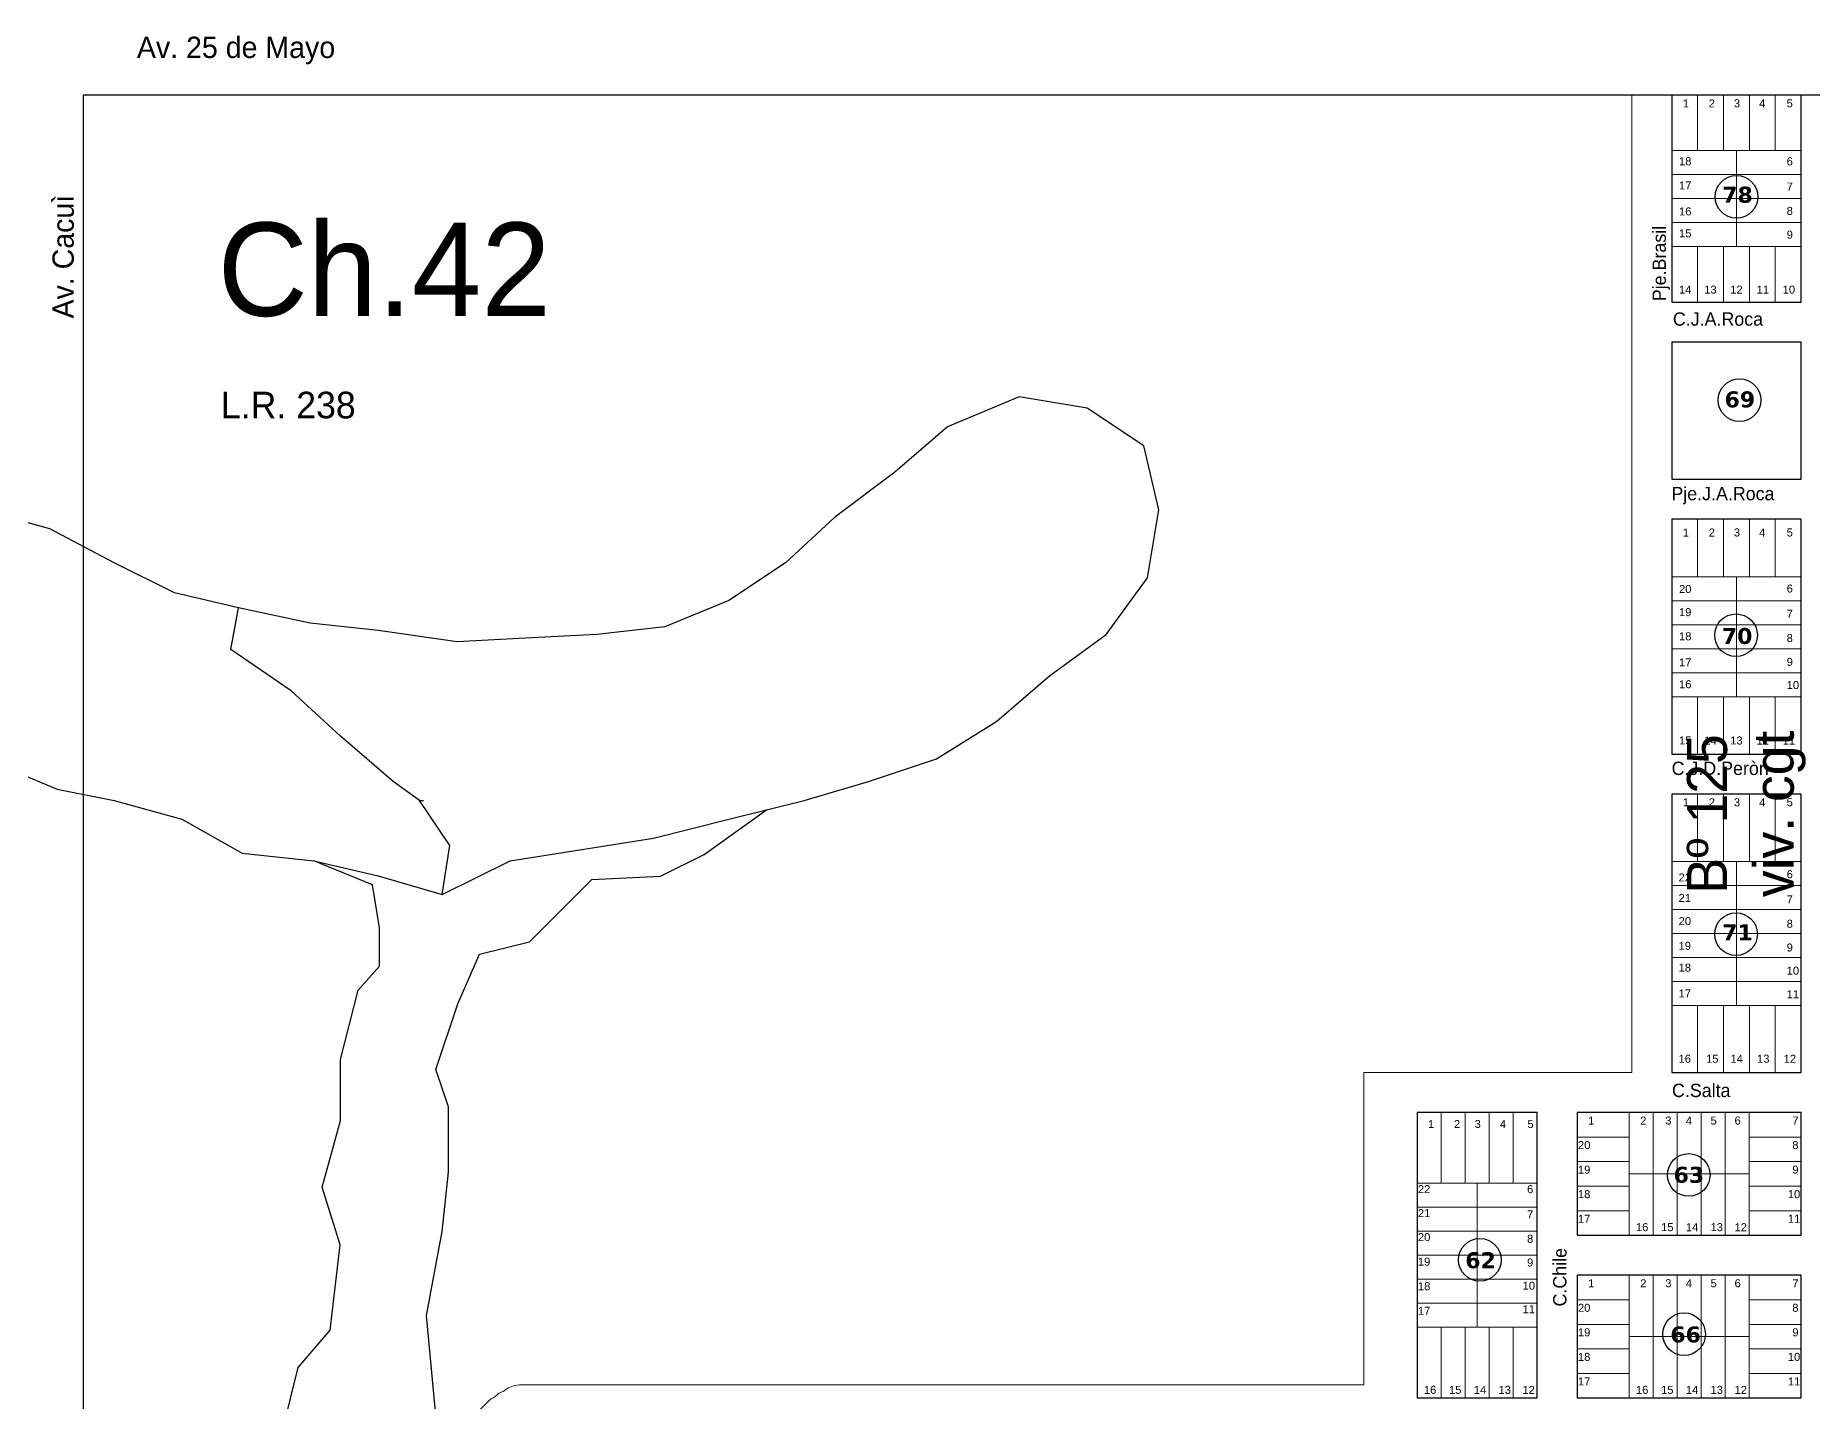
# Model space of a CAD drawing. Header units: millimetres. Extents: x 0 to 6558, y 60 to 10727.
# Drawn here: x 1182 to 1848, y 7910 to 8422 of the extents above; entities that cross this region are included whole.
import ezdxf

# ---------------------------------------------------------------- set-up
doc = ezdxf.new("R2010")
doc.units = ezdxf.units.MM
for name, color, linetype, lineweight in [('0 LAGUNA', 140, 'Continuous', 30), ('0 NOMBRE DE BARRIOS', 251, 'Continuous', 35), ('0 N° CHACRAS', 253, 'Continuous', 35), ('0 N° DE PARCELA', 255, 'Continuous', 25), ('0 SIG - PARCELAS', 252, 'Continuous', 18)]:
    doc.layers.add(name, color=color, linetype=linetype, lineweight=lineweight)
for name, color, linetype in [('0 NOMBRE DE CALLES', 255, 'Continuous'), ('0 N° DE MANZANA', 255, 'Continuous'), ('0 Nº DE LOTE', 251, 'Continuous'), ('0 SIG - CHACRAS', 253, 'Continuous'), ('0 SIG - MANZANAS', 253, 'Continuous')]:
    doc.layers.add(name, color=color, linetype=linetype)
doc.styles.get("Standard").update_dxf_attribs({"font": 'arial.ttf'})
doc.styles.add('STYLE1', font='arial.ttf')

msp = doc.modelspace()

# ---------------------------------------------------------------- linework, layer by layer
at = {"layer": '0 LAGUNA'}
for points in [[(1334.524, 8100.307), (1359.979, 8113.034), (1386.848, 8117.277), (1413.716, 8121.519), (1441.999, 8128.59), (1470.282, 8135.66), (1494.322, 8142.731), (1519.777, 8151.216), (1542.403, 8165.357), (1562.201, 8182.327), (1583.413, 8197.883), (1598.969, 8219.095), (1603.211, 8244.549), (1597.555, 8268.59), (1576.343, 8282.731), (1550.888, 8286.973), (1524.019, 8275.66), (1504.221, 8258.691), (1481.595, 8241.721), (1463.211, 8224.751), (1441.999, 8210.61), (1417.959, 8200.711), (1392.504, 8197.883), (1365.635, 8196.468), (1340.181, 8195.054), (1310.484, 8199.297), (1285.029, 8202.125), (1258.161, 8207.782), (1234.12, 8213.438), (1211.494, 8224.751), (1187.387, 8237.479), (1161.592, 8244.569)], [(1326.039, 8135.66), (1316.14, 8142.731), (1296.343, 8159.701), (1277.959, 8176.67), (1255.332, 8192.226), (1258.161, 8207.782), (1234.12, 8213.438), (1211.494, 8224.751), (1187.387, 8237.479), (1108.5, 8259.161)], [(1166.175, 8149.802), (1190.215, 8139.903), (1211.494, 8135.66), (1236.949, 8128.59), (1259.575, 8115.862), (1286.444, 8113.034), (1310.484, 8107.378), (1334.524, 8100.307), (1337.353, 8118.691), (1326.039, 8135.66), (1327.454, 8135.66)], [(1330.282, 7824.549), (1325.183, 7847.915), (1324.014, 7867.769), (1332.195, 7905.143), (1328.689, 7942.517), (1334.532, 7974.051), (1336.869, 7996.242), (1336.869, 8020.768), (1332.195, 8034.783), (1340.375, 8059.31), (1348.556, 8077.997), (1367.254, 8082.668), (1390.628, 8106.027), (1416.338, 8107.195), (1432.699, 8115.37), (1456.14, 8132.125)], [(1282.201, 7851.418), (1274.768, 7899.834), (1280.577, 7923.048), (1292.538, 7937.045), (1296.307, 7968.978), (1289.49, 7990.656), (1293.147, 8003.765), (1296.457, 8015.63), (1296.457, 8038.477), (1303.045, 8064.479), (1311.004, 8073.505), (1311.004, 8087.82), (1308.433, 8103.938), (1286.444, 8113.034)]]:
    msp.add_lwpolyline(points, dxfattribs=at)
at = {"layer": '0 N° DE MANZANA'}
for centre in [(1819.729, 8361.917), (1820.86, 8285.7), (1819.569, 8197.543), (1819.564, 8085.49), (1801.839, 7995.2), (1723.538, 7963.38), (1800.082, 7935.537)]:
    msp.add_circle(centre, 8, dxfattribs=at)
at = {"layer": '0 SIG - CHACRAS'}
msp.add_lwpolyline([(1199.979, 7425.105), (2179.979, 7425.105), (2179.979, 8400.105), (1199.979, 8400.105)], close=True, dxfattribs=at)
at = {"layer": '0 SIG - MANZANAS'}
for points in [[(1843.979, 8400.105), (1795.479, 8400.105), (1795.479, 8322.425), (1843.979, 8322.425)], [(1795.479, 8256.105), (1843.979, 8256.105), (1843.979, 8307.425), (1795.479, 8307.425)], [(1795.479, 8152.935), (1843.979, 8152.935), (1843.979, 8241.105), (1795.479, 8241.105)], [(1795.479, 8033.605), (1843.979, 8033.605), (1843.979, 8137.935), (1795.479, 8137.935)], [(1744.979, 8018.605), (1699.979, 8018.605), (1699.979, 7911.605), (1744.979, 7911.605)], [(1759.979, 7972.605), (1843.979, 7972.605), (1843.979, 8018.605), (1759.979, 8018.605)], [(1759.979, 7911.605), (1843.979, 7911.605), (1843.979, 7957.605), (1759.979, 7957.605)]]:
    msp.add_lwpolyline(points, close=True, dxfattribs=at)
at = {"layer": '0 SIG - PARCELAS'}
msp.add_lwpolyline([(1199.979, 8400.105), (1780.479, 8400.105), (1780.479, 8033.605), (1679.979, 8033.605), (1679.979, 7916.535), (1364.049, 7916.535, 0.1389347), (1358.749, 7915.033, 0.041148), (1357.413, 7914.049, 0.0355519), (1355.795, 7913.394, -0.1251062), (1352.808, 7911.262), (1348.081, 7906.67), (1344.799, 7905.686), (1344.799, 7905.105), (1199.979, 7905.105), (1199.979, 8400.105)], format="xyb", close=True, dxfattribs=at)
msp.add_lwpolyline([(1780.479, 8400.105), (1780.479, 8033.605), (1679.979, 8033.605), (1679.979, 7916.535)], dxfattribs=at)
for points in [[(1795.479, 8379.265), (1805.179, 8379.265), (1805.179, 8400.105), (1795.479, 8400.105)], [(1805.179, 8379.265), (1814.879, 8379.265), (1814.879, 8400.105), (1805.179, 8400.105)], [(1814.879, 8379.265), (1824.579, 8379.265), (1824.579, 8400.105), (1814.879, 8400.105)], [(1824.579, 8379.265), (1834.279, 8379.265), (1834.279, 8400.105), (1824.579, 8400.105)], [(1834.279, 8379.265), (1843.979, 8379.265), (1843.979, 8400.105), (1834.279, 8400.105)], [(1795.479, 8370.265), (1819.729, 8370.265), (1819.729, 8379.265), (1795.479, 8379.265)], [(1819.729, 8370.265), (1843.979, 8370.265), (1843.979, 8379.265), (1819.729, 8379.265)], [(1795.479, 8361.265), (1819.729, 8361.265), (1819.729, 8370.265), (1795.479, 8370.265)], [(1819.729, 8361.265), (1843.979, 8361.265), (1843.979, 8370.265), (1819.729, 8370.265)], [(1795.479, 8352.265), (1819.729, 8352.265), (1819.729, 8361.265), (1795.479, 8361.265)], [(1819.729, 8352.265), (1843.979, 8352.265), (1843.979, 8361.265), (1819.729, 8361.265)], [(1795.479, 8343.265), (1819.729, 8343.265), (1819.729, 8352.265), (1795.479, 8352.265)], [(1819.729, 8343.265), (1843.979, 8343.265), (1843.979, 8352.265), (1819.729, 8352.265)], [(1795.479, 8322.425), (1805.179, 8322.425), (1805.179, 8343.265), (1795.479, 8343.265)], [(1805.179, 8322.425), (1814.879, 8322.425), (1814.879, 8343.265), (1805.179, 8343.265)], [(1814.879, 8322.425), (1824.579, 8322.425), (1824.579, 8343.265), (1814.879, 8343.265)], [(1824.579, 8322.425), (1834.279, 8322.425), (1834.279, 8343.265), (1824.579, 8343.265)], [(1834.279, 8322.425), (1843.979, 8322.425), (1843.979, 8343.265), (1834.279, 8343.265)], [(1795.479, 8219.515), (1805.179, 8219.515), (1805.179, 8241.105), (1795.479, 8241.105)], [(1805.179, 8219.515), (1814.879, 8219.515), (1814.879, 8241.105), (1805.179, 8241.105)], [(1814.879, 8219.515), (1824.579, 8219.515), (1824.579, 8241.105), (1814.879, 8241.105)], [(1824.579, 8219.515), (1834.279, 8219.515), (1834.279, 8241.105), (1824.579, 8241.105)], [(1834.279, 8219.515), (1843.979, 8219.515), (1843.979, 8241.105), (1834.279, 8241.105)], [(1795.479, 8210.515), (1819.729, 8210.515), (1819.729, 8219.515), (1795.479, 8219.515)], [(1819.729, 8210.515), (1843.979, 8210.515), (1843.979, 8219.515), (1819.729, 8219.515)], [(1795.479, 8201.515), (1819.729, 8201.515), (1819.729, 8210.515), (1795.479, 8210.515)], [(1819.729, 8201.515), (1843.979, 8201.515), (1843.979, 8210.515), (1819.729, 8210.515)], [(1795.479, 8192.515), (1819.729, 8192.515), (1819.729, 8201.515), (1795.479, 8201.515)], [(1819.729, 8192.515), (1843.979, 8192.515), (1843.979, 8201.515), (1819.729, 8201.515)], [(1795.479, 8183.515), (1819.729, 8183.515), (1819.729, 8192.515), (1795.479, 8192.515)], [(1819.729, 8183.515), (1843.979, 8183.515), (1843.979, 8192.515), (1819.729, 8192.515)], [(1795.479, 8174.515), (1819.729, 8174.515), (1819.729, 8183.515), (1795.479, 8183.515)], [(1819.729, 8174.515), (1843.979, 8174.515), (1843.979, 8183.515), (1819.729, 8183.515)], [(1795.479, 8152.935), (1805.179, 8152.935), (1805.179, 8174.515), (1795.479, 8174.515)], [(1805.179, 8152.935), (1814.879, 8152.935), (1814.879, 8174.515), (1805.179, 8174.515)], [(1814.879, 8152.935), (1824.579, 8152.935), (1824.579, 8174.515), (1814.879, 8174.515)], [(1824.579, 8152.935), (1834.279, 8152.935), (1834.279, 8174.515), (1824.579, 8174.515)], [(1834.279, 8152.935), (1843.979, 8152.935), (1843.979, 8174.515), (1834.279, 8174.515)], [(1795.479, 8112.765), (1805.179, 8112.765), (1805.179, 8137.935), (1795.479, 8137.935)], [(1805.179, 8112.765), (1814.879, 8112.765), (1814.879, 8137.935), (1805.179, 8137.935)], [(1814.879, 8112.765), (1824.579, 8112.765), (1824.579, 8137.935), (1814.879, 8137.935)], [(1824.579, 8112.765), (1834.279, 8112.765), (1834.279, 8137.935), (1824.579, 8137.935)], [(1834.279, 8112.765), (1843.979, 8112.765), (1843.979, 8137.935), (1834.279, 8137.935)], [(1795.479, 8103.765), (1819.729, 8103.765), (1819.729, 8112.765), (1795.479, 8112.765)], [(1819.729, 8103.765), (1843.979, 8103.765), (1843.979, 8112.765), (1819.729, 8112.765)], [(1795.479, 8094.765), (1819.729, 8094.765), (1819.729, 8103.765), (1795.479, 8103.765)], [(1819.729, 8094.765), (1843.979, 8094.765), (1843.979, 8103.765), (1819.729, 8103.765)], [(1795.479, 8085.765), (1819.729, 8085.765), (1819.729, 8094.765), (1795.479, 8094.765)], [(1819.729, 8085.765), (1843.979, 8085.765), (1843.979, 8094.765), (1819.729, 8094.765)], [(1795.479, 8076.765), (1819.729, 8076.765), (1819.729, 8085.765), (1795.479, 8085.765)], [(1819.729, 8076.765), (1843.979, 8076.765), (1843.979, 8085.765), (1819.729, 8085.765)], [(1795.479, 8067.765), (1819.729, 8067.765), (1819.729, 8076.765), (1795.479, 8076.765)], [(1819.729, 8067.765), (1843.979, 8067.765), (1843.979, 8076.765), (1819.729, 8076.765)], [(1795.479, 8058.765), (1819.729, 8058.765), (1819.729, 8067.765), (1795.479, 8067.765)], [(1819.729, 8058.765), (1843.979, 8058.765), (1843.979, 8067.765), (1819.729, 8067.765)], [(1795.479, 8033.605), (1805.179, 8033.605), (1805.179, 8058.765), (1795.479, 8058.765)], [(1805.179, 8033.605), (1814.879, 8033.605), (1814.879, 8058.765), (1805.179, 8058.765)], [(1814.879, 8033.605), (1824.579, 8033.605), (1824.579, 8058.765), (1814.879, 8058.765)], [(1824.579, 8033.605), (1834.279, 8033.605), (1834.279, 8058.765), (1824.579, 8058.765)], [(1834.279, 8033.605), (1843.979, 8033.605), (1843.979, 8058.765), (1834.279, 8058.765)], [(1699.979, 7992.105), (1708.979, 7992.105), (1708.979, 8018.605), (1699.979, 8018.605)], [(1708.979, 7992.105), (1717.979, 7992.105), (1717.979, 8018.605), (1708.979, 8018.605)], [(1717.979, 7992.105), (1726.979, 7992.105), (1726.979, 8018.605), (1717.979, 8018.605)], [(1726.979, 7992.105), (1735.979, 7992.105), (1735.979, 8018.605), (1726.979, 8018.605)], [(1735.979, 7992.105), (1744.979, 7992.105), (1744.979, 8018.605), (1735.979, 8018.605)], [(1759.979, 8009.405), (1779.479, 8009.405), (1779.479, 8018.605), (1759.979, 8018.605)], [(1779.479, 7995.605), (1788.479, 7995.605), (1788.479, 8018.605), (1779.479, 8018.605)], [(1788.479, 7995.605), (1797.479, 7995.605), (1797.479, 8018.605), (1788.479, 8018.605)], [(1797.479, 7995.605), (1806.479, 7995.605), (1806.479, 8018.605), (1797.479, 8018.605)], [(1806.479, 7995.605), (1815.479, 7995.605), (1815.479, 8018.605), (1806.479, 8018.605)], [(1815.479, 7995.605), (1824.479, 7995.605), (1824.479, 8018.605), (1815.479, 8018.605)], [(1824.479, 8009.405), (1843.979, 8009.405), (1843.979, 8018.605), (1824.479, 8018.605)], [(1759.979, 8000.205), (1779.479, 8000.205), (1779.479, 8009.405), (1759.979, 8009.405)], [(1824.479, 8000.205), (1843.979, 8000.205), (1843.979, 8009.405), (1824.479, 8009.405)], [(1759.979, 7991.005), (1779.479, 7991.005), (1779.479, 8000.205), (1759.979, 8000.205)], [(1779.479, 7972.605), (1788.479, 7972.605), (1788.479, 7995.605), (1779.479, 7995.605)], [(1788.479, 7972.605), (1797.479, 7972.605), (1797.479, 7995.605), (1788.479, 7995.605)], [(1797.479, 7972.605), (1806.479, 7972.605), (1806.479, 7995.605), (1797.479, 7995.605)], [(1806.479, 7972.605), (1815.479, 7972.605), (1815.479, 7995.605), (1806.479, 7995.605)], [(1815.479, 7972.605), (1824.479, 7972.605), (1824.479, 7995.605), (1815.479, 7995.605)], [(1824.479, 7991.005), (1843.979, 7991.005), (1843.979, 8000.205), (1824.479, 8000.205)], [(1699.979, 7983.105), (1722.479, 7983.105), (1722.479, 7992.105), (1699.979, 7992.105)], [(1722.479, 7983.105), (1744.979, 7983.105), (1744.979, 7992.105), (1722.479, 7992.105)], [(1759.979, 7981.805), (1779.479, 7981.805), (1779.479, 7991.005), (1759.979, 7991.005)], [(1824.479, 7981.805), (1843.979, 7981.805), (1843.979, 7991.005), (1824.479, 7991.005)], [(1699.979, 7974.105), (1722.479, 7974.105), (1722.479, 7983.105), (1699.979, 7983.105)], [(1722.479, 7974.105), (1744.979, 7974.105), (1744.979, 7983.105), (1722.479, 7983.105)], [(1759.979, 7972.605), (1779.479, 7972.605), (1779.479, 7981.805), (1759.979, 7981.805)], [(1824.479, 7972.605), (1843.979, 7972.605), (1843.979, 7981.805), (1824.479, 7981.805)], [(1699.979, 7965.105), (1722.479, 7965.105), (1722.479, 7974.105), (1699.979, 7974.105)], [(1722.479, 7965.105), (1744.979, 7965.105), (1744.979, 7974.105), (1722.479, 7974.105)], [(1699.979, 7956.105), (1722.479, 7956.105), (1722.479, 7965.105), (1699.979, 7965.105)], [(1722.479, 7956.105), (1744.979, 7956.105), (1744.979, 7965.105), (1722.479, 7965.105)], [(1699.979, 7947.105), (1722.479, 7947.105), (1722.479, 7956.105), (1699.979, 7956.105)], [(1722.479, 7947.105), (1744.979, 7947.105), (1744.979, 7956.105), (1722.479, 7956.105)], [(1759.979, 7948.405), (1779.479, 7948.405), (1779.479, 7957.605), (1759.979, 7957.605)], [(1779.479, 7934.605), (1788.479, 7934.605), (1788.479, 7957.605), (1779.479, 7957.605)], [(1788.479, 7934.605), (1797.479, 7934.605), (1797.479, 7957.605), (1788.479, 7957.605)], [(1797.479, 7934.605), (1806.479, 7934.605), (1806.479, 7957.605), (1797.479, 7957.605)], [(1806.479, 7934.605), (1815.479, 7934.605), (1815.479, 7957.605), (1806.479, 7957.605)], [(1815.479, 7934.605), (1824.479, 7934.605), (1824.479, 7957.605), (1815.479, 7957.605)], [(1824.479, 7948.405), (1843.979, 7948.405), (1843.979, 7957.605), (1824.479, 7957.605)], [(1759.979, 7939.205), (1779.479, 7939.205), (1779.479, 7948.405), (1759.979, 7948.405)], [(1824.479, 7939.205), (1843.979, 7939.205), (1843.979, 7948.405), (1824.479, 7948.405)], [(1699.979, 7938.105), (1722.479, 7938.105), (1722.479, 7947.105), (1699.979, 7947.105)], [(1722.479, 7938.105), (1744.979, 7938.105), (1744.979, 7947.105), (1722.479, 7947.105)], [(1699.979, 7911.605), (1708.979, 7911.605), (1708.979, 7938.105), (1699.979, 7938.105)], [(1708.979, 7911.605), (1717.979, 7911.605), (1717.979, 7938.105), (1708.979, 7938.105)], [(1717.979, 7911.605), (1726.979, 7911.605), (1726.979, 7938.105), (1717.979, 7938.105)], [(1726.979, 7911.605), (1735.979, 7911.605), (1735.979, 7938.105), (1726.979, 7938.105)], [(1735.979, 7911.605), (1744.979, 7911.605), (1744.979, 7938.105), (1735.979, 7938.105)], [(1759.979, 7930.005), (1779.479, 7930.005), (1779.479, 7939.205), (1759.979, 7939.205)], [(1779.479, 7911.605), (1788.479, 7911.605), (1788.479, 7934.605), (1779.479, 7934.605)], [(1788.479, 7911.605), (1797.479, 7911.605), (1797.479, 7934.605), (1788.479, 7934.605)], [(1797.479, 7911.605), (1806.479, 7911.605), (1806.479, 7934.605), (1797.479, 7934.605)], [(1806.479, 7911.605), (1815.479, 7911.605), (1815.479, 7934.605), (1806.479, 7934.605)], [(1815.479, 7911.605), (1824.479, 7911.605), (1824.479, 7934.605), (1815.479, 7934.605)], [(1824.479, 7930.005), (1843.979, 7930.005), (1843.979, 7939.205), (1824.479, 7939.205)], [(1759.979, 7920.805), (1779.479, 7920.805), (1779.479, 7930.005), (1759.979, 7930.005)], [(1824.479, 7920.805), (1843.979, 7920.805), (1843.979, 7930.005), (1824.479, 7930.005)], [(1759.979, 7911.605), (1779.479, 7911.605), (1779.479, 7920.805), (1759.979, 7920.805)], [(1824.479, 7911.605), (1843.979, 7911.605), (1843.979, 7920.805), (1824.479, 7920.805)]]:
    msp.add_lwpolyline(points, close=True, dxfattribs=at)

# ---------------------------------------------------------------- texts
at = {"layer": '0 NOMBRE DE BARRIOS', "linetype": 'Continuous', "lineweight": 25, "insert": (1823.471, 8130.58), "char_height": 15, "width": 338.88889, "attachment_point": 5, "rotation": 90}
msp.add_mtext('{\\fBankGothic Lt BT|b0|i0|c0|p34;Bº 125 \\Pviv. cgt}', dxfattribs=at)
at = {"layer": '0 NOMBRE DE CALLES', "linetype": 'Continuous', "insert": (1220.072, 8416.776), "char_height": 8, "width": 783.33333, "attachment_point": 4}
msp.add_mtext('\\pt16;{\\fBankGothic Lt BT|b0|i0|c0|p34;Av. 25 de Mayo}', dxfattribs=at)
at = {"layer": '0 NOMBRE DE CALLES', "width": 783.33333, "attachment_point": 4, "rotation": 90}
for s, insert, char_height in [('\\pt16;{\\fBankGothic Lt BT|b0|i0|c0|p34;^IAv. Cacuì}', (1192.478, 8300.325), 8), ('\\pt10;{\\fBankGothic Lt BT|b0|i0|c0|p34;Pje.Brasil}', (1791.55, 8322.813), 5), ('\\pt10.59;{\\fBankGothic Lt BT|b0|i0|c0|p34;C.Chile}', (1753.535, 7945.895), 5)]:
    msp.add_mtext(s, dxfattribs=dict(at, insert=insert, char_height=char_height))
at = {"layer": '0 NOMBRE DE CALLES', "char_height": 5, "attachment_point": 4}
for s, insert in [('\\pt10;{\\fBankGothic Lt BT|b0|i0|c0|p34;C.J.A.Roca}', (1795.9, 8316.09)), ('\\pt10;{\\fBankGothic Lt BT|b0|i0|c0|p34;Pje.J.A.Roca}', (1795.334, 8249.919)), ('\\pt10;{\\fBankGothic Lt BT|b0|i0|c0|p34;C.J.D.Peròn}', (1795.423, 8147.627))]:
    msp.add_mtext(s, dxfattribs=dict(at, insert=insert))
at = {"layer": '0 NOMBRE DE CALLES', "insert": (1795.569, 8026.879), "char_height": 5, "width": 783.33333, "attachment_point": 4}
msp.add_mtext('\\pt10;{\\fBankGothic Lt BT|b0|i0|c0|p34;C.Salta}', dxfattribs=at)
at = {"layer": '0 N° CHACRAS', "linetype": 'Continuous', "insert": (1250.34, 8334.54), "char_height": 35, "width": 338.88889, "attachment_point": 4}
msp.add_mtext('{\\fBankGothic Lt BT|b0|i0|c0|p34;Ch.42}', dxfattribs=at)
at = {"layer": '0 N° DE MANZANA', "char_height": 6, "attachment_point": 4}
for s, insert in [('{\\fVerdana|b1|i0|c0|p34;78}', (1814.396, 8362.667)), ('{\\fVerdana|b1|i0|c0|p34;69}', (1815.281, 8285.944)), ('{\\fVerdana|b1|i0|c0|p34;70}', (1814.268, 8197.238)), ('{\\fVerdana|b1|i0|c0|p34;71}', (1814.367, 8086.131)), ('{\\fVerdana|b1|i0|c0|p34;63}', (1796.145, 7995.216)), ('{\\fVerdana|b1|i0|c0|p34;62}', (1718.068, 7963.183)), ('{\\fVerdana|b1|i0|c0|p34;66}', (1794.949, 7935.345))]:
    msp.add_mtext(s, dxfattribs=dict(at, insert=insert))
at = {"layer": '0 N° DE PARCELA', "char_height": 3, "style": 'STYLE1'}
for s, insert, attachment_point in [('1', (1799.599, 8396.962), 4), ('2', (1809.337, 8396.962), 4), ('3', (1818.748, 8396.962), 4), ('4', (1828.241, 8396.962), 4), ('5', (1838.552, 8396.962), 4), ('{\\fArial|b0|i0|c238|p34;1}8', (1798.193, 8375.257), 4), ('6', (1838.552, 8375.218), 4), ('{\\fArial|b0|i0|c238|p34;1}7', (1798.193, 8366.203), 4), ('7', (1838.552, 8365.802), 4), ('{\\fArial|b0|i0|c238|p34;1}6', (1798.193, 8356.453), 4), ('8', (1838.552, 8356.643), 4), ('{\\fArial|b0|i0|c238|p34;1}5', (1798.193, 8348.23), 4), ('9', (1838.552, 8347.73), 4), ('{\\fArial|b0|i0|c238|p34;1}4', (1798.193, 8327.138), 4), ('{\\fArial|b0|i0|c238|p34;1}3', (1807.653, 8327.138), 4), ('{\\fArial|b0|i0|c238|p34;1}2', (1817.391, 8327.138), 4), ('{\\fArial|b0|i0|c238|p34;1}1', (1827.285, 8327.138), 4), ('10', (1837.061, 8327.138), 4), ('1', (1799.599, 8236.075), 4), ('2', (1809.337, 8236.075), 4), ('3', (1818.748, 8236.075), 4), ('4', (1828.241, 8236.075), 4), ('5', (1838.552, 8236.075), 4), ('20', (1798.193, 8214.885), 4), ('6', (1838.552, 8215.053), 4), ('{\\fArial|b0|i0|c238|p34;1}9', (1798.193, 8206.199), 4), ('7', (1838.552, 8205.637), 4), ('{\\fArial|b0|i0|c238|p34;1}8', (1798.193, 8197.145), 4), ('8', (1838.552, 8196.478), 4), ('{\\fArial|b0|i0|c238|p34;1}7', (1798.193, 8187.395), 4), ('9', (1838.552, 8187.565), 4), ('{\\fArial|b0|i0|c238|p34;1}6', (1798.193, 8179.172), 4), ('10', (1838.552, 8178.881), 4), ('15', (1798.193, 8158.08), 4), ('14', (1807.653, 8158.08), 4), ('{\\fArial|b0|i0|c238|p34;1}3', (1817.391, 8158.08), 4), ('{\\fArial|b0|i0|c238|p34;1}2', (1827.285, 8158.08), 4), ('11', (1837.061, 8158.08), 4), ('1', (1799.599, 8134.918), 4), ('2', (1809.337, 8134.918), 4), ('3', (1818.748, 8134.918), 4), ('4', (1828.241, 8134.918), 4), ('5', (1838.552, 8134.918), 4), ('22', (1798.039, 8106.765), 4), ('6', (1838.552, 8107.948), 4), ('21', (1798.039, 8099.078), 4), ('7', (1838.552, 8098.532), 4), ('20', (1798.039, 8090.366), 4), ('8', (1838.552, 8089.373), 4), ('19', (1798.039, 8081.102), 4), ('9', (1838.552, 8080.46), 4), ('18', (1798.039, 8072.916), 4), ('10', (1838.552, 8071.777), 4), ('{\\fArial|b0|i0|c238|p34;1}7', (1798.039, 8063.257), 4), ('11', (1838.552, 8062.98), 4), ('{\\fArial|b0|i0|c238|p34;1}6', (1798.039, 8038.776), 4), ('{\\fArial|b0|i0|c238|p34;1}5', (1808.334, 8038.776), 4), ('{\\fArial|b0|i0|c238|p34;1}4', (1817.485, 8038.776), 4), ('{\\fArial|b0|i0|c238|p34;1}3', (1827.441, 8038.776), 4), ('{\\fArial|b0|i0|c238|p34;1}2', (1837.433, 8038.776), 4), ('1', (1704.099, 8014.313), 4), ('2', (1713.837, 8014.313), 4), ('3', (1721.572, 8014.313), 4), ('4', (1731.064, 8014.313), 4), ('5', (1741.376, 8014.313), 4), ('1', (1764.099, 8015.588), 4), ('2', (1783.637, 8015.588), 4), ('3', (1793.048, 8015.588), 4), ('4', (1800.744, 8015.588), 4), ('5', (1810.006, 8015.588), 4), ('6', (1819.006, 8015.588), 4), ('7', (1840.667, 8015.588), 4), ('20', (1764.969, 8006.388), 6), ('8', (1840.667, 8006.388), 4), ('19', (1764.969, 7997.188), 6), ('9', (1840.667, 7997.188), 4), ('22', (1704.969, 7989.888), 6), ('6', (1741.218, 7989.854), 4), ('18', (1764.969, 7987.988), 6), ('10', (1838.989, 7987.988), 4), ('21', (1704.969, 7980.888), 6), ('7', (1741.218, 7980.438), 4), ('17', (1764.969, 7978.788), 6), ('16', (1782.049, 7975.621), 4), ('15', (1791.46, 7975.621), 4), ('14', (1800.744, 7975.621), 4), ('13', (1810.006, 7975.621), 4), ('12', (1819.006, 7975.621), 4), ('11', (1838.989, 7978.788), 4), ('20', (1704.969, 7971.888), 6), ('8', (1741.218, 7971.279), 4), ('19', (1704.969, 7962.688), 6), ('9', (1741.218, 7962.367), 4), ('18', (1704.969, 7953.488), 6), ('10', (1739.552, 7953.683), 4), ('1', (1764.099, 7954.588), 4), ('2', (1783.637, 7954.588), 4), ('3', (1793.048, 7954.588), 4), ('4', (1800.744, 7954.588), 4), ('5', (1810.006, 7954.588), 4), ('6', (1819.006, 7954.588), 4), ('7', (1840.667, 7954.588), 4), ('17', (1704.969, 7944.288), 6), ('11', (1739.552, 7944.887), 4), ('20', (1764.969, 7945.388), 6), ('8', (1840.667, 7945.388), 4), ('19', (1764.969, 7936.188), 6), ('9', (1840.667, 7936.188), 4), ('18', (1764.969, 7926.988), 6), ('10', (1838.989, 7926.988), 4), ('16', (1702.549, 7914.621), 4), ('15', (1711.96, 7914.621), 4), ('14', (1721.244, 7914.621), 4), ('13', (1730.506, 7914.621), 4), ('12', (1739.506, 7914.621), 4), ('17', (1764.969, 7917.788), 6), ('16', (1782.049, 7914.621), 4), ('15', (1791.46, 7914.621), 4), ('14', (1800.744, 7914.621), 4), ('13', (1810.006, 7914.621), 4), ('12', (1819.006, 7914.621), 4), ('11', (1838.989, 7917.788), 4)]:
    msp.add_mtext(s, dxfattribs=dict(at, insert=insert, attachment_point=attachment_point))
at = {"layer": '0 Nº DE LOTE', "insert": (1251.557, 8288.871), "char_height": 10, "width": 118.3044, "attachment_point": 1}
msp.add_mtext('{\\fBankGothic Lt BT|b0|i0|c0|p34;L.R. 238}', dxfattribs=at)

doc.saveas('drawing.dxf')
